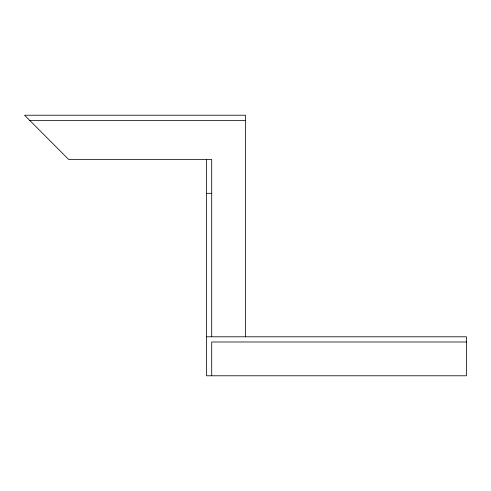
<?xml version="1.0" encoding="UTF-8"?>
<svg xmlns="http://www.w3.org/2000/svg" width="491" height="491" viewBox="0 0 491 491"><rect width="100%" height="100%" fill="white"/><g stroke="black" fill="none" stroke-linecap="round" stroke-linejoin="round"><path stroke-width="0.74" d="M29.748 120.43L245.5 120.43M206.508 193.313L211.707 193.313M206.508 336.789L466.45 336.789L466.45 375.781L206.508 375.781L206.508 159.422M466.45 341.988L211.707 341.988L211.707 375.781M245.5 336.789L245.5 115.219L24.55 115.219L68.63 159.422L211.707 159.422L211.707 336.789"/></g></svg>
